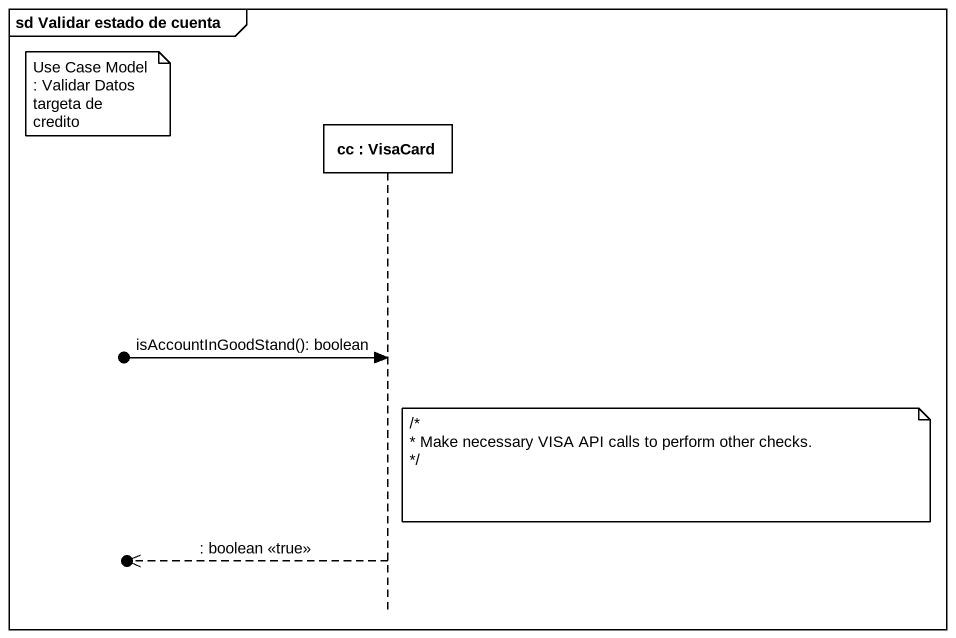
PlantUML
@startuml
mainframe sd Validar estado de cuenta
hide footbox
participant "cc : VisaCard" as cc

note left of cc : Use Case Model : Validar Datos targeta de credito
[o-> cc : isAccountInGoodStand(): boolean
note right of cc
  /*
  * Make necessary VISA API calls to perform other checks.
  */
end note
[o<<-- cc : : boolean <<true>>
@enduml
